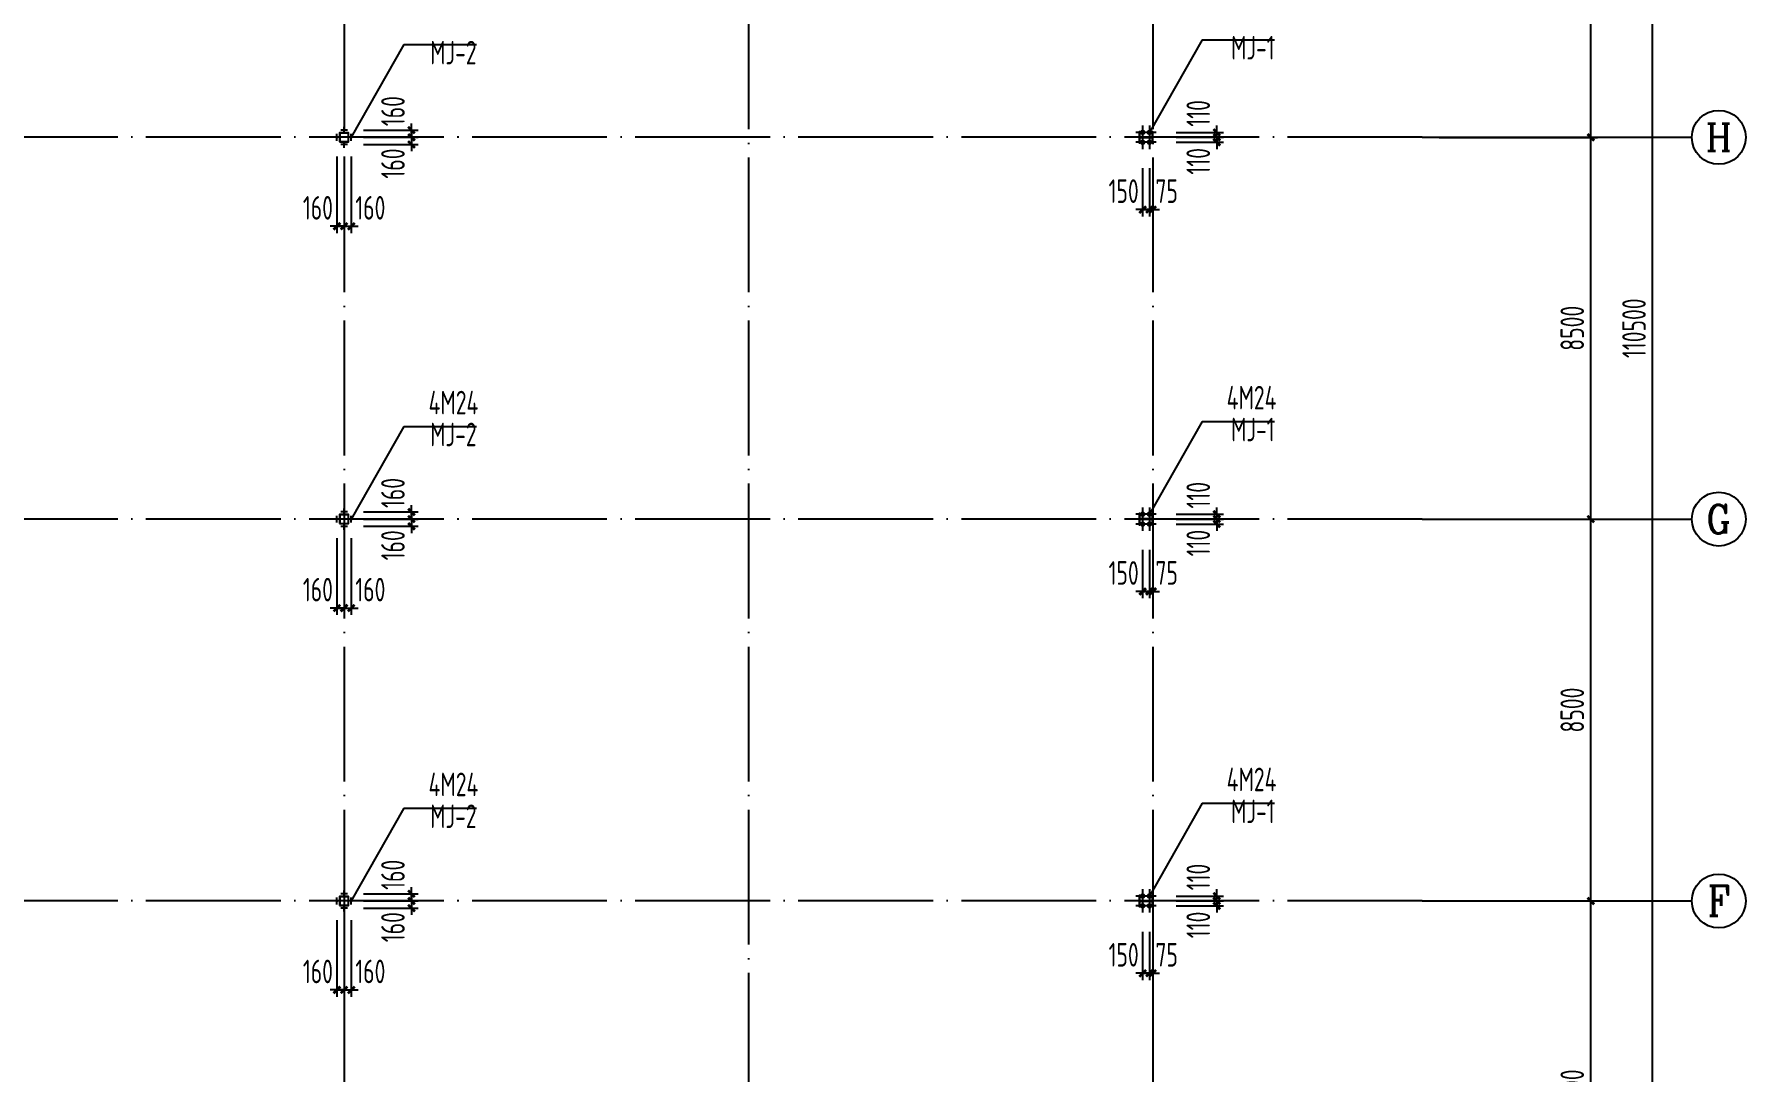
# Model space of a CAD drawing. Extents: x 753177 to 2169292, y -530934 to -273477.
# Drawn here: x 1126425 to 1164523, y -447679 to -424581 of the extents above; entities that cross this region are included whole.
import ezdxf
from ezdxf.enums import TextEntityAlignment as Align

# ---------------------------------------------------------------- set-up
doc = ezdxf.new("R2010")
doc.units = 0
doc.header["$LTSCALE"] = 1500
doc.header["$MEASUREMENT"] = 0
doc.linetypes.add('DASHED', pattern=[0.75, 0.5, -0.25])
doc.linetypes.add('DOTE', pattern=[2.42, 2, -0.2, 0.02, -0.2])
doc.layers.get('Defpoints').update_dxf_attribs({"color": 252})
for name, color, linetype in [('AXIS', 3, 'Continuous'), ('AXIS_TEXT', 7, 'Continuous'), ('BOLT', 252, 'Continuous'), ('Boltx', 252, 'DASHED'), ('DIM', 3, 'Continuous'), ('M_Prof', 2, 'Continuous'), ('TEXT', 7, 'Continuous')]:
    doc.layers.add(name, color=color, linetype=linetype)
doc.styles.add('_TCH_AXIS', font='COMPLEX', dxfattribs={"bigfont": 'GBCBIG'})
doc.styles.add('COMPLEX', font='COMPLEX')
doc.styles.add('TSSD_Dimension', font='Tssdeng.shx', dxfattribs={"width": 0.7, "bigfont": 'hztxt.shx'})
doc.styles.add('TSSD_Label', font='Tssdeng.shx', dxfattribs={"width": 0.7, "bigfont": 'hztxt.shx'})
doc.dimstyles.new('TSSD_150_150', dxfattribs={"dimtxt": 525, "dimasz": 150, "dimexe": 150, "dimexo": 375, "dimgap": 150, "dimtad": 1, "dimdec": 0, "dimzin": 0, "dimdsep": 46, "dimtxsty": 'TSSD_Dimension', "dimblk": 'ARCHTICK', "dimblk1": 'ARCHTICK', "dimblk2": 'ARCHTICK', "dimcen": 0, "dimdle": 150, "dimclrt": 7, "dimadec": 0, "dimazin": 0, "dimtfac": 1, "dimtdec": 0, "dimtix": 1, "dimtmove": 2, "dimatfit": 3, "dimfxl": 0, "dimtolj": 1, "dimtzin": 0, "dimarcsym": 0})

# ---------------------------------------------------------------- blocks, each defined once
blk = doc.blocks.new('_ArchTick')
at = {"color": 0, "linetype": 'ByBlock', "const_width": 0.4}
blk.add_lwpolyline([(-0.5, -0.5), (0.5, 0.5)], dxfattribs=at)
blk = doc.blocks.new('*D39')
at = {"layer": 'AXIS', "color": 0, "lineweight": -2, "transparency": 16777216}
for p, q in [((639125, 92220), (639125, 101020)), ((635750, 100870), (639275, 100870)), ((635750, 92370), (639275, 92370))]:
    blk.add_line(p, q, dxfattribs=at)
at = {"layer": 'Defpoints', "color": 0, "transparency": 16777216}
for p in [(635375, 100870), (639125, 100870), (635375, 92370)]:
    blk.add_point(p, dxfattribs=at)
at = {"layer": 'AXIS', "color": 0, "lineweight": -2, "transparency": 16777216, "xscale": 150, "yscale": 150, "zscale": 150}
for p, rotation in [((639125, 100870), 90), ((639125, 92370), 270)]:
    blk.add_blockref('_ArchTick', p, dxfattribs=dict(at, rotation=rotation))
at = {"layer": 'AXIS', "color": 7, "transparency": 16777216, "insert": (638713, 96620), "char_height": 525, "attachment_point": 5, "rotation": 90, "style": 'TSSD_Dimension'}
blk.add_mtext('\\A1;8500', dxfattribs=at)
blk = doc.blocks.new('*D40')
at = {"layer": 'AXIS', "color": 0, "lineweight": -2, "transparency": 16777216}
for p, q in [((635750, 109370), (639275, 109370)), ((639125, 100720), (639125, 109520)), ((635750, 100870), (639275, 100870))]:
    blk.add_line(p, q, dxfattribs=at)
at = {"layer": 'Defpoints', "color": 0, "transparency": 16777216}
for p in [(635375, 109370), (639125, 109370), (635375, 100870)]:
    blk.add_point(p, dxfattribs=at)
at = {"layer": 'AXIS', "color": 0, "lineweight": -2, "transparency": 16777216, "xscale": 150, "yscale": 150, "zscale": 150}
for p, rotation in [((639125, 109370), 90), ((639125, 100870), 270)]:
    blk.add_blockref('_ArchTick', p, dxfattribs=dict(at, rotation=rotation))
at = {"layer": 'AXIS', "color": 7, "transparency": 16777216, "insert": (638713, 105120), "char_height": 525, "attachment_point": 5, "rotation": 90, "style": 'TSSD_Dimension'}
blk.add_mtext('\\A1;8500', dxfattribs=at)
blk = doc.blocks.new('*D41')
at = {"layer": 'AXIS', "color": 0, "lineweight": -2, "transparency": 16777216}
for p, q in [((635750, 117870), (639275, 117870)), ((639125, 109220), (639125, 118020)), ((635750, 109370), (639275, 109370))]:
    blk.add_line(p, q, dxfattribs=at)
at = {"layer": 'Defpoints', "color": 0, "transparency": 16777216}
for p in [(635375, 117870), (639125, 117870), (635375, 109370)]:
    blk.add_point(p, dxfattribs=at)
at = {"layer": 'AXIS', "color": 0, "lineweight": -2, "transparency": 16777216, "xscale": 150, "yscale": 150, "zscale": 150}
for p, rotation in [((639125, 117870), 90), ((639125, 109370), 270)]:
    blk.add_blockref('_ArchTick', p, dxfattribs=dict(at, rotation=rotation))
at = {"layer": 'AXIS', "color": 7, "transparency": 16777216, "insert": (638713, 113620), "char_height": 525, "attachment_point": 5, "rotation": 90, "style": 'TSSD_Dimension'}
blk.add_mtext('\\A1;8500', dxfattribs=at)
blk = doc.blocks.new('*D42')
at = {"layer": 'AXIS', "color": 0, "lineweight": -2, "transparency": 16777216}
for p, q in [((639125, 117720), (639125, 126520)), ((635750, 126370), (639275, 126370)), ((635750, 117870), (639275, 117870))]:
    blk.add_line(p, q, dxfattribs=at)
at = {"layer": 'Defpoints', "color": 0, "transparency": 16777216}
for p in [(635375, 126370), (639125, 126370), (635375, 117870)]:
    blk.add_point(p, dxfattribs=at)
at = {"layer": 'AXIS', "color": 0, "lineweight": -2, "transparency": 16777216, "xscale": 150, "yscale": 150, "zscale": 150}
for p, rotation in [((639125, 126370), 90), ((639125, 117870), 270)]:
    blk.add_blockref('_ArchTick', p, dxfattribs=dict(at, rotation=rotation))
at = {"layer": 'AXIS', "color": 7, "transparency": 16777216, "insert": (638713, 122120), "char_height": 525, "attachment_point": 5, "rotation": 90, "style": 'TSSD_Dimension'}
blk.add_mtext('\\A1;8500', dxfattribs=at)
blk = doc.blocks.new('_AXISO')
blk.add_circle((0, 0), 0.5)
at = {"layer": 'AXIS_TEXT', "style": 'COMPLEX', "width": 1.041667}
blk.add_attdef('A', text='', height=0.56, dxfattribs=at).set_placement((-0.25, -0.28), (0.25, -0.28), align=Align.FIT)
blk = doc.blocks.new('*D68')
at = {"layer": 'Defpoints', "color": 0, "transparency": 16777216}
for p in [(634228, 168870), (640501, 168870), (634228, 58370)]:
    blk.add_point(p, dxfattribs=at)
at = {"layer": 'DIM', "color": 0, "lineweight": -2, "transparency": 16777216}
for p, q in [((634603, 168870), (640651, 168870)), ((640501, 58220), (640501, 169020)), ((634603, 58370), (640651, 58370))]:
    blk.add_line(p, q, dxfattribs=at)
at = {"layer": 'DIM', "color": 0, "lineweight": -2, "transparency": 16777216, "xscale": 150, "yscale": 150, "zscale": 150}
for p, rotation in [((640501, 168870), 90), ((640501, 58370), 270)]:
    blk.add_blockref('_ArchTick', p, dxfattribs=dict(at, rotation=rotation))
at = {"layer": 'DIM', "color": 7, "transparency": 16777216, "insert": (640088, 113620), "char_height": 525, "attachment_point": 5, "rotation": 90, "style": 'TSSD_Dimension'}
blk.add_mtext('\\A1;110500', dxfattribs=at)
blk = doc.blocks.new('A$C01EB0BB3')
at = {"layer": 'M_Prof'}
for points in [[(17900, 59400), (18100, 59400), (18100, 59600), (17900, 59600)], [(17906, 59406), (18094, 59406), (18094, 59594), (17906, 59594)], [(36000, 59375), (36000, 59625), (35988, 59625), (35988, 59504), (35712, 59504), (35712, 59625), (35700, 59625), (35700, 59375), (35712, 59375), (35712, 59496), (35988, 59496), (35988, 59375)], [(17900, 50900), (18100, 50900), (18100, 51100), (17900, 51100)], [(17906, 50906), (18094, 50906), (18094, 51094), (17906, 51094)], [(36000, 50875), (36000, 51125), (35988, 51125), (35988, 51004), (35712, 51004), (35712, 51125), (35700, 51125), (35700, 50875), (35712, 50875), (35712, 50996), (35988, 50996), (35988, 50875)], [(17900, 42400), (18100, 42400), (18100, 42600), (17900, 42600)], [(17906, 42406), (18094, 42406), (18094, 42594), (17906, 42594)], [(36000, 42375), (36000, 42625), (35988, 42625), (35988, 42504), (35712, 42504), (35712, 42625), (35700, 42625), (35700, 42375), (35712, 42375), (35712, 42496), (35988, 42496), (35988, 42375)]]:
    blk.add_lwpolyline(points, close=True, dxfattribs=at)
blk = doc.blocks.new('*D475')
at = {"layer": 'Defpoints', "color": 0, "transparency": 16777216}
for p in [(1151098, -427185), (1151248, -427185), (1151248, -428486)]:
    blk.add_point(p, dxfattribs=at)
at = {"layer": 'DIM', "color": 0, "lineweight": -2, "transparency": 16777216}
for p, q in [((1151098, -427560), (1151098, -428636)), ((1151248, -427560), (1151248, -428636)), ((1151098, -428486), (1150948, -428486)), ((1151098, -428486), (1151248, -428486)), ((1151248, -428486), (1151398, -428486))]:
    blk.add_line(p, q, dxfattribs=at)
at = {"layer": 'DIM', "color": 0, "lineweight": -2, "transparency": 16777216, "xscale": 150, "yscale": 150, "zscale": 150}
blk.add_blockref('_ArchTick', (1151098, -428486), dxfattribs=at)
at = {"layer": 'DIM', "color": 0, "lineweight": -2, "transparency": 16777216, "xscale": 150, "yscale": 150, "zscale": 150, "rotation": 180}
blk.add_blockref('_ArchTick', (1151248, -428486), dxfattribs=at)
at = {"layer": 'DIM', "color": 7, "transparency": 16777216, "insert": (1150675, -428074), "char_height": 525, "attachment_point": 5, "style": 'TSSD_Dimension'}
blk.add_mtext('\\A1;150', dxfattribs=at)
blk = doc.blocks.new('*D476')
at = {"layer": 'Defpoints', "color": 0, "transparency": 16777216}
for p in [(1151472, -426876), (1151472, -426986), (1152748, -426876)]:
    blk.add_point(p, dxfattribs=at)
at = {"layer": 'DIM', "color": 0, "lineweight": -2, "transparency": 16777216}
for p, q in [((1151847, -426876), (1152898, -426876)), ((1151847, -426986), (1152898, -426986)), ((1152748, -426876), (1152748, -426726)), ((1152748, -426986), (1152748, -426876)), ((1152748, -426986), (1152748, -427136))]:
    blk.add_line(p, q, dxfattribs=at)
at = {"layer": 'DIM', "color": 0, "lineweight": -2, "transparency": 16777216, "xscale": 150, "yscale": 150, "zscale": 150}
for p, rotation in [((1152748, -426876), 270), ((1152748, -426986), 90)]:
    blk.add_blockref('_ArchTick', p, dxfattribs=dict(at, rotation=rotation))
at = {"layer": 'DIM', "color": 7, "transparency": 16777216, "insert": (1152336, -427409), "char_height": 525, "attachment_point": 5, "rotation": 90, "style": 'TSSD_Dimension'}
blk.add_mtext('\\A1;110', dxfattribs=at)
blk = doc.blocks.new('*D477')
at = {"layer": 'Defpoints', "color": 0, "transparency": 16777216}
for p in [(1151248, -427185), (1151323, -427185), (1151323, -428486)]:
    blk.add_point(p, dxfattribs=at)
at = {"layer": 'DIM', "color": 0, "lineweight": -2, "transparency": 16777216}
for p, q in [((1151248, -427560), (1151248, -428636)), ((1151323, -427560), (1151323, -428636)), ((1151248, -428486), (1151098, -428486)), ((1151248, -428486), (1151323, -428486)), ((1151323, -428486), (1151473, -428486))]:
    blk.add_line(p, q, dxfattribs=at)
at = {"layer": 'DIM', "color": 0, "lineweight": -2, "transparency": 16777216, "xscale": 150, "yscale": 150, "zscale": 150}
blk.add_blockref('_ArchTick', (1151248, -428486), dxfattribs=at)
at = {"layer": 'DIM', "color": 0, "lineweight": -2, "transparency": 16777216, "xscale": 150, "yscale": 150, "zscale": 150, "rotation": 180}
blk.add_blockref('_ArchTick', (1151323, -428486), dxfattribs=at)
at = {"layer": 'DIM', "color": 7, "transparency": 16777216, "insert": (1151633, -428074), "char_height": 525, "attachment_point": 5, "style": 'TSSD_Dimension'}
blk.add_mtext('\\A1;75', dxfattribs=at)
blk = doc.blocks.new('*D478')
at = {"layer": 'Defpoints', "color": 0, "transparency": 16777216}
for p in [(1151472, -426766), (1151472, -426876), (1152748, -426766)]:
    blk.add_point(p, dxfattribs=at)
at = {"layer": 'DIM', "color": 0, "lineweight": -2, "transparency": 16777216}
for p, q in [((1152748, -426766), (1152748, -426616)), ((1151847, -426766), (1152898, -426766)), ((1151847, -426876), (1152898, -426876)), ((1152748, -426876), (1152748, -426766)), ((1152748, -426876), (1152748, -427026))]:
    blk.add_line(p, q, dxfattribs=at)
at = {"layer": 'DIM', "color": 0, "lineweight": -2, "transparency": 16777216, "xscale": 150, "yscale": 150, "zscale": 150}
for p, rotation in [((1152748, -426766), 270), ((1152748, -426876), 90)]:
    blk.add_blockref('_ArchTick', p, dxfattribs=dict(at, rotation=rotation))
at = {"layer": 'DIM', "color": 7, "transparency": 16777216, "insert": (1152336, -426343), "char_height": 525, "attachment_point": 5, "rotation": 90, "style": 'TSSD_Dimension'}
blk.add_mtext('\\A1;110', dxfattribs=at)
blk = doc.blocks.new('*D479')
at = {"layer": 'Defpoints', "color": 0, "transparency": 16777216}
for p in [(1133163, -426927), (1133323, -426927), (1133323, -428857)]:
    blk.add_point(p, dxfattribs=at)
at = {"layer": 'DIM', "color": 0, "lineweight": -2, "transparency": 16777216}
for p, q in [((1133163, -427302), (1133163, -429007)), ((1133323, -427302), (1133323, -429007)), ((1133163, -428857), (1133013, -428857)), ((1133163, -428857), (1133323, -428857)), ((1133323, -428857), (1133473, -428857))]:
    blk.add_line(p, q, dxfattribs=at)
at = {"layer": 'DIM', "color": 0, "lineweight": -2, "transparency": 16777216, "xscale": 150, "yscale": 150, "zscale": 150}
blk.add_blockref('_ArchTick', (1133163, -428857), dxfattribs=at)
at = {"layer": 'DIM', "color": 0, "lineweight": -2, "transparency": 16777216, "xscale": 150, "yscale": 150, "zscale": 150, "rotation": 180}
blk.add_blockref('_ArchTick', (1133323, -428857), dxfattribs=at)
at = {"layer": 'DIM', "color": 7, "transparency": 16777216, "insert": (1132740, -428445), "char_height": 525, "attachment_point": 5, "style": 'TSSD_Dimension'}
blk.add_mtext('\\A1;160', dxfattribs=at)
blk = doc.blocks.new('*D480')
at = {"layer": 'Defpoints', "color": 0, "transparency": 16777216}
for p in [(1133323, -426927), (1133483, -426927), (1133483, -428857)]:
    blk.add_point(p, dxfattribs=at)
at = {"layer": 'DIM', "color": 0, "lineweight": -2, "transparency": 16777216}
for p, q in [((1133323, -427302), (1133323, -429007)), ((1133483, -427302), (1133483, -429007)), ((1133323, -428857), (1133173, -428857)), ((1133323, -428857), (1133483, -428857)), ((1133483, -428857), (1133633, -428857))]:
    blk.add_line(p, q, dxfattribs=at)
at = {"layer": 'DIM', "color": 0, "lineweight": -2, "transparency": 16777216, "xscale": 150, "yscale": 150, "zscale": 150}
blk.add_blockref('_ArchTick', (1133323, -428857), dxfattribs=at)
at = {"layer": 'DIM', "color": 0, "lineweight": -2, "transparency": 16777216, "xscale": 150, "yscale": 150, "zscale": 150, "rotation": 180}
blk.add_blockref('_ArchTick', (1133483, -428857), dxfattribs=at)
at = {"layer": 'DIM', "color": 7, "transparency": 16777216, "insert": (1133907, -428445), "char_height": 525, "attachment_point": 5, "style": 'TSSD_Dimension'}
blk.add_mtext('\\A1;160', dxfattribs=at)
blk = doc.blocks.new('*D481')
at = {"layer": 'Defpoints', "color": 0, "transparency": 16777216}
for p in [(1133381, -426716), (1133381, -426876), (1134822, -426876)]:
    blk.add_point(p, dxfattribs=at)
at = {"layer": 'DIM', "color": 0, "lineweight": -2, "transparency": 16777216}
for p, q in [((1134822, -426716), (1134822, -426566)), ((1133756, -426716), (1134972, -426716)), ((1133756, -426876), (1134972, -426876)), ((1134822, -426716), (1134822, -426876)), ((1134822, -426876), (1134822, -427026))]:
    blk.add_line(p, q, dxfattribs=at)
at = {"layer": 'DIM', "color": 0, "lineweight": -2, "transparency": 16777216, "xscale": 150, "yscale": 150, "zscale": 150}
for p, rotation in [((1134822, -426716), 270), ((1134822, -426876), 90)]:
    blk.add_blockref('_ArchTick', p, dxfattribs=dict(at, rotation=rotation))
at = {"layer": 'DIM', "color": 7, "transparency": 16777216, "insert": (1134410, -426293), "char_height": 525, "attachment_point": 5, "rotation": 90, "style": 'TSSD_Dimension'}
blk.add_mtext('\\A1;160', dxfattribs=at)
blk = doc.blocks.new('*D482')
at = {"layer": 'Defpoints', "color": 0, "transparency": 16777216}
for p in [(1133381, -426876), (1133381, -427036), (1134822, -427036)]:
    blk.add_point(p, dxfattribs=at)
at = {"layer": 'DIM', "color": 0, "lineweight": -2, "transparency": 16777216}
for p, q in [((1133756, -426876), (1134972, -426876)), ((1133756, -427036), (1134972, -427036)), ((1134822, -426876), (1134822, -426726)), ((1134822, -426876), (1134822, -427036)), ((1134822, -427036), (1134822, -427186))]:
    blk.add_line(p, q, dxfattribs=at)
at = {"layer": 'DIM', "color": 0, "lineweight": -2, "transparency": 16777216, "xscale": 150, "yscale": 150, "zscale": 150}
for p, rotation in [((1134822, -426876), 270), ((1134822, -427036), 90)]:
    blk.add_blockref('_ArchTick', p, dxfattribs=dict(at, rotation=rotation))
at = {"layer": 'DIM', "color": 7, "transparency": 16777216, "insert": (1134410, -427459), "char_height": 525, "attachment_point": 5, "rotation": 90, "style": 'TSSD_Dimension'}
blk.add_mtext('\\A1;160', dxfattribs=at)
blk = doc.blocks.new('*D487')
at = {"layer": 'Defpoints', "color": 0, "transparency": 16777216}
for p in [(1151098, -435685), (1151248, -435685), (1151248, -436986)]:
    blk.add_point(p, dxfattribs=at)
at = {"layer": 'DIM', "color": 0, "lineweight": -2, "transparency": 16777216}
for p, q in [((1151098, -436060), (1151098, -437136)), ((1151248, -436060), (1151248, -437136)), ((1151098, -436986), (1150948, -436986)), ((1151098, -436986), (1151248, -436986)), ((1151248, -436986), (1151398, -436986))]:
    blk.add_line(p, q, dxfattribs=at)
at = {"layer": 'DIM', "color": 0, "lineweight": -2, "transparency": 16777216, "xscale": 150, "yscale": 150, "zscale": 150}
blk.add_blockref('_ArchTick', (1151098, -436986), dxfattribs=at)
at = {"layer": 'DIM', "color": 0, "lineweight": -2, "transparency": 16777216, "xscale": 150, "yscale": 150, "zscale": 150, "rotation": 180}
blk.add_blockref('_ArchTick', (1151248, -436986), dxfattribs=at)
at = {"layer": 'DIM', "color": 7, "transparency": 16777216, "insert": (1150675, -436574), "char_height": 525, "attachment_point": 5, "style": 'TSSD_Dimension'}
blk.add_mtext('\\A1;150', dxfattribs=at)
blk = doc.blocks.new('*D488')
at = {"layer": 'Defpoints', "color": 0, "transparency": 16777216}
for p in [(1151472, -435376), (1152748, -435376), (1151472, -435486)]:
    blk.add_point(p, dxfattribs=at)
at = {"layer": 'DIM', "color": 0, "lineweight": -2, "transparency": 16777216}
for p, q in [((1151847, -435376), (1152898, -435376)), ((1152748, -435376), (1152748, -435226)), ((1152748, -435486), (1152748, -435376)), ((1151847, -435486), (1152898, -435486)), ((1152748, -435486), (1152748, -435636))]:
    blk.add_line(p, q, dxfattribs=at)
at = {"layer": 'DIM', "color": 0, "lineweight": -2, "transparency": 16777216, "xscale": 150, "yscale": 150, "zscale": 150}
for p, rotation in [((1152748, -435376), 270), ((1152748, -435486), 90)]:
    blk.add_blockref('_ArchTick', p, dxfattribs=dict(at, rotation=rotation))
at = {"layer": 'DIM', "color": 7, "transparency": 16777216, "insert": (1152336, -435909), "char_height": 525, "attachment_point": 5, "rotation": 90, "style": 'TSSD_Dimension'}
blk.add_mtext('\\A1;110', dxfattribs=at)
blk = doc.blocks.new('*D489')
at = {"layer": 'Defpoints', "color": 0, "transparency": 16777216}
for p in [(1151248, -435685), (1151323, -435685), (1151323, -436986)]:
    blk.add_point(p, dxfattribs=at)
at = {"layer": 'DIM', "color": 0, "lineweight": -2, "transparency": 16777216}
for p, q in [((1151248, -436060), (1151248, -437136)), ((1151323, -436060), (1151323, -437136)), ((1151248, -436986), (1151098, -436986)), ((1151248, -436986), (1151323, -436986)), ((1151323, -436986), (1151473, -436986))]:
    blk.add_line(p, q, dxfattribs=at)
at = {"layer": 'DIM', "color": 0, "lineweight": -2, "transparency": 16777216, "xscale": 150, "yscale": 150, "zscale": 150}
blk.add_blockref('_ArchTick', (1151248, -436986), dxfattribs=at)
at = {"layer": 'DIM', "color": 0, "lineweight": -2, "transparency": 16777216, "xscale": 150, "yscale": 150, "zscale": 150, "rotation": 180}
blk.add_blockref('_ArchTick', (1151323, -436986), dxfattribs=at)
at = {"layer": 'DIM', "color": 7, "transparency": 16777216, "insert": (1151633, -436574), "char_height": 525, "attachment_point": 5, "style": 'TSSD_Dimension'}
blk.add_mtext('\\A1;75', dxfattribs=at)
blk = doc.blocks.new('*D490')
at = {"layer": 'Defpoints', "color": 0, "transparency": 16777216}
for p in [(1151472, -435266), (1151472, -435376), (1152748, -435266)]:
    blk.add_point(p, dxfattribs=at)
at = {"layer": 'DIM', "color": 0, "lineweight": -2, "transparency": 16777216}
for p, q in [((1151847, -435266), (1152898, -435266)), ((1151847, -435376), (1152898, -435376)), ((1152748, -435266), (1152748, -435116)), ((1152748, -435376), (1152748, -435266)), ((1152748, -435376), (1152748, -435526))]:
    blk.add_line(p, q, dxfattribs=at)
at = {"layer": 'DIM', "color": 0, "lineweight": -2, "transparency": 16777216, "xscale": 150, "yscale": 150, "zscale": 150}
for p, rotation in [((1152748, -435266), 270), ((1152748, -435376), 90)]:
    blk.add_blockref('_ArchTick', p, dxfattribs=dict(at, rotation=rotation))
at = {"layer": 'DIM', "color": 7, "transparency": 16777216, "insert": (1152336, -434843), "char_height": 525, "attachment_point": 5, "rotation": 90, "style": 'TSSD_Dimension'}
blk.add_mtext('\\A1;110', dxfattribs=at)
blk = doc.blocks.new('*D491')
at = {"layer": 'Defpoints', "color": 0, "transparency": 16777216}
for p in [(1133163, -435427), (1133323, -435427), (1133323, -437357)]:
    blk.add_point(p, dxfattribs=at)
at = {"layer": 'DIM', "color": 0, "lineweight": -2, "transparency": 16777216}
for p, q in [((1133163, -435802), (1133163, -437507)), ((1133323, -435802), (1133323, -437507)), ((1133163, -437357), (1133013, -437357)), ((1133163, -437357), (1133323, -437357)), ((1133323, -437357), (1133473, -437357))]:
    blk.add_line(p, q, dxfattribs=at)
at = {"layer": 'DIM', "color": 0, "lineweight": -2, "transparency": 16777216, "xscale": 150, "yscale": 150, "zscale": 150}
blk.add_blockref('_ArchTick', (1133163, -437357), dxfattribs=at)
at = {"layer": 'DIM', "color": 0, "lineweight": -2, "transparency": 16777216, "xscale": 150, "yscale": 150, "zscale": 150, "rotation": 180}
blk.add_blockref('_ArchTick', (1133323, -437357), dxfattribs=at)
at = {"layer": 'DIM', "color": 7, "transparency": 16777216, "insert": (1132740, -436945), "char_height": 525, "attachment_point": 5, "style": 'TSSD_Dimension'}
blk.add_mtext('\\A1;160', dxfattribs=at)
blk = doc.blocks.new('*D492')
at = {"layer": 'Defpoints', "color": 0, "transparency": 16777216}
for p in [(1133323, -435427), (1133483, -435427), (1133483, -437357)]:
    blk.add_point(p, dxfattribs=at)
at = {"layer": 'DIM', "color": 0, "lineweight": -2, "transparency": 16777216}
for p, q in [((1133323, -435802), (1133323, -437507)), ((1133483, -435802), (1133483, -437507)), ((1133323, -437357), (1133173, -437357)), ((1133323, -437357), (1133483, -437357)), ((1133483, -437357), (1133633, -437357))]:
    blk.add_line(p, q, dxfattribs=at)
at = {"layer": 'DIM', "color": 0, "lineweight": -2, "transparency": 16777216, "xscale": 150, "yscale": 150, "zscale": 150}
blk.add_blockref('_ArchTick', (1133323, -437357), dxfattribs=at)
at = {"layer": 'DIM', "color": 0, "lineweight": -2, "transparency": 16777216, "xscale": 150, "yscale": 150, "zscale": 150, "rotation": 180}
blk.add_blockref('_ArchTick', (1133483, -437357), dxfattribs=at)
at = {"layer": 'DIM', "color": 7, "transparency": 16777216, "insert": (1133907, -436945), "char_height": 525, "attachment_point": 5, "style": 'TSSD_Dimension'}
blk.add_mtext('\\A1;160', dxfattribs=at)
blk = doc.blocks.new('*D493')
at = {"layer": 'Defpoints', "color": 0, "transparency": 16777216}
for p in [(1133381, -435216), (1133381, -435376), (1134822, -435376)]:
    blk.add_point(p, dxfattribs=at)
at = {"layer": 'DIM', "color": 0, "lineweight": -2, "transparency": 16777216}
for p, q in [((1134822, -435216), (1134822, -435066)), ((1133756, -435216), (1134972, -435216)), ((1133756, -435376), (1134972, -435376)), ((1134822, -435216), (1134822, -435376)), ((1134822, -435376), (1134822, -435526))]:
    blk.add_line(p, q, dxfattribs=at)
at = {"layer": 'DIM', "color": 0, "lineweight": -2, "transparency": 16777216, "xscale": 150, "yscale": 150, "zscale": 150}
for p, rotation in [((1134822, -435216), 270), ((1134822, -435376), 90)]:
    blk.add_blockref('_ArchTick', p, dxfattribs=dict(at, rotation=rotation))
at = {"layer": 'DIM', "color": 7, "transparency": 16777216, "insert": (1134410, -434793), "char_height": 525, "attachment_point": 5, "rotation": 90, "style": 'TSSD_Dimension'}
blk.add_mtext('\\A1;160', dxfattribs=at)
blk = doc.blocks.new('*D494')
at = {"layer": 'Defpoints', "color": 0, "transparency": 16777216}
for p in [(1133381, -435376), (1133381, -435536), (1134822, -435536)]:
    blk.add_point(p, dxfattribs=at)
at = {"layer": 'DIM', "color": 0, "lineweight": -2, "transparency": 16777216}
for p, q in [((1133756, -435376), (1134972, -435376)), ((1134822, -435376), (1134822, -435226)), ((1134822, -435376), (1134822, -435536)), ((1133756, -435536), (1134972, -435536)), ((1134822, -435536), (1134822, -435686))]:
    blk.add_line(p, q, dxfattribs=at)
at = {"layer": 'DIM', "color": 0, "lineweight": -2, "transparency": 16777216, "xscale": 150, "yscale": 150, "zscale": 150}
for p, rotation in [((1134822, -435376), 270), ((1134822, -435536), 90)]:
    blk.add_blockref('_ArchTick', p, dxfattribs=dict(at, rotation=rotation))
at = {"layer": 'DIM', "color": 7, "transparency": 16777216, "insert": (1134410, -435959), "char_height": 525, "attachment_point": 5, "rotation": 90, "style": 'TSSD_Dimension'}
blk.add_mtext('\\A1;160', dxfattribs=at)
blk = doc.blocks.new('*D463')
at = {"layer": 'Defpoints', "color": 0, "transparency": 16777216}
for p in [(1151098, -444185), (1151248, -444185), (1151248, -445486)]:
    blk.add_point(p, dxfattribs=at)
at = {"layer": 'DIM', "color": 0, "lineweight": -2, "transparency": 16777216}
for p, q in [((1151098, -444560), (1151098, -445636)), ((1151248, -444560), (1151248, -445636)), ((1151098, -445486), (1150948, -445486)), ((1151098, -445486), (1151248, -445486)), ((1151248, -445486), (1151398, -445486))]:
    blk.add_line(p, q, dxfattribs=at)
at = {"layer": 'DIM', "color": 0, "lineweight": -2, "transparency": 16777216, "xscale": 150, "yscale": 150, "zscale": 150}
blk.add_blockref('_ArchTick', (1151098, -445486), dxfattribs=at)
at = {"layer": 'DIM', "color": 0, "lineweight": -2, "transparency": 16777216, "xscale": 150, "yscale": 150, "zscale": 150, "rotation": 180}
blk.add_blockref('_ArchTick', (1151248, -445486), dxfattribs=at)
at = {"layer": 'DIM', "color": 7, "transparency": 16777216, "insert": (1150675, -445074), "char_height": 525, "attachment_point": 5, "style": 'TSSD_Dimension'}
blk.add_mtext('\\A1;150', dxfattribs=at)
blk = doc.blocks.new('*D464')
at = {"layer": 'Defpoints', "color": 0, "transparency": 16777216}
for p in [(1151472, -443876), (1151472, -443986), (1152748, -443876)]:
    blk.add_point(p, dxfattribs=at)
at = {"layer": 'DIM', "color": 0, "lineweight": -2, "transparency": 16777216}
for p, q in [((1152748, -443876), (1152748, -443726)), ((1151847, -443876), (1152898, -443876)), ((1151847, -443986), (1152898, -443986)), ((1152748, -443986), (1152748, -443876)), ((1152748, -443986), (1152748, -444136))]:
    blk.add_line(p, q, dxfattribs=at)
at = {"layer": 'DIM', "color": 0, "lineweight": -2, "transparency": 16777216, "xscale": 150, "yscale": 150, "zscale": 150}
for p, rotation in [((1152748, -443876), 270), ((1152748, -443986), 90)]:
    blk.add_blockref('_ArchTick', p, dxfattribs=dict(at, rotation=rotation))
at = {"layer": 'DIM', "color": 7, "transparency": 16777216, "insert": (1152336, -444409), "char_height": 525, "attachment_point": 5, "rotation": 90, "style": 'TSSD_Dimension'}
blk.add_mtext('\\A1;110', dxfattribs=at)
blk = doc.blocks.new('*D465')
at = {"layer": 'Defpoints', "color": 0, "transparency": 16777216}
for p in [(1151248, -444185), (1151323, -444185), (1151323, -445486)]:
    blk.add_point(p, dxfattribs=at)
at = {"layer": 'DIM', "color": 0, "lineweight": -2, "transparency": 16777216}
for p, q in [((1151248, -444560), (1151248, -445636)), ((1151323, -444560), (1151323, -445636)), ((1151248, -445486), (1151098, -445486)), ((1151248, -445486), (1151323, -445486)), ((1151323, -445486), (1151473, -445486))]:
    blk.add_line(p, q, dxfattribs=at)
at = {"layer": 'DIM', "color": 0, "lineweight": -2, "transparency": 16777216, "xscale": 150, "yscale": 150, "zscale": 150}
blk.add_blockref('_ArchTick', (1151248, -445486), dxfattribs=at)
at = {"layer": 'DIM', "color": 0, "lineweight": -2, "transparency": 16777216, "xscale": 150, "yscale": 150, "zscale": 150, "rotation": 180}
blk.add_blockref('_ArchTick', (1151323, -445486), dxfattribs=at)
at = {"layer": 'DIM', "color": 7, "transparency": 16777216, "insert": (1151633, -445074), "char_height": 525, "attachment_point": 5, "style": 'TSSD_Dimension'}
blk.add_mtext('\\A1;75', dxfattribs=at)
blk = doc.blocks.new('*D466')
at = {"layer": 'Defpoints', "color": 0, "transparency": 16777216}
for p in [(1151472, -443766), (1152748, -443766), (1151472, -443876)]:
    blk.add_point(p, dxfattribs=at)
at = {"layer": 'DIM', "color": 0, "lineweight": -2, "transparency": 16777216}
for p, q in [((1151847, -443766), (1152898, -443766)), ((1152748, -443766), (1152748, -443616)), ((1152748, -443876), (1152748, -443766)), ((1151847, -443876), (1152898, -443876)), ((1152748, -443876), (1152748, -444026))]:
    blk.add_line(p, q, dxfattribs=at)
at = {"layer": 'DIM', "color": 0, "lineweight": -2, "transparency": 16777216, "xscale": 150, "yscale": 150, "zscale": 150}
for p, rotation in [((1152748, -443766), 270), ((1152748, -443876), 90)]:
    blk.add_blockref('_ArchTick', p, dxfattribs=dict(at, rotation=rotation))
at = {"layer": 'DIM', "color": 7, "transparency": 16777216, "insert": (1152336, -443343), "char_height": 525, "attachment_point": 5, "rotation": 90, "style": 'TSSD_Dimension'}
blk.add_mtext('\\A1;110', dxfattribs=at)
blk = doc.blocks.new('*D467')
at = {"layer": 'Defpoints', "color": 0, "transparency": 16777216}
for p in [(1133163, -443927), (1133323, -443927), (1133323, -445857)]:
    blk.add_point(p, dxfattribs=at)
at = {"layer": 'DIM', "color": 0, "lineweight": -2, "transparency": 16777216}
for p, q in [((1133163, -444302), (1133163, -446007)), ((1133323, -444302), (1133323, -446007)), ((1133163, -445857), (1133013, -445857)), ((1133163, -445857), (1133323, -445857)), ((1133323, -445857), (1133473, -445857))]:
    blk.add_line(p, q, dxfattribs=at)
at = {"layer": 'DIM', "color": 0, "lineweight": -2, "transparency": 16777216, "xscale": 150, "yscale": 150, "zscale": 150}
blk.add_blockref('_ArchTick', (1133163, -445857), dxfattribs=at)
at = {"layer": 'DIM', "color": 0, "lineweight": -2, "transparency": 16777216, "xscale": 150, "yscale": 150, "zscale": 150, "rotation": 180}
blk.add_blockref('_ArchTick', (1133323, -445857), dxfattribs=at)
at = {"layer": 'DIM', "color": 7, "transparency": 16777216, "insert": (1132740, -445445), "char_height": 525, "attachment_point": 5, "style": 'TSSD_Dimension'}
blk.add_mtext('\\A1;160', dxfattribs=at)
blk = doc.blocks.new('*D468')
at = {"layer": 'Defpoints', "color": 0, "transparency": 16777216}
for p in [(1133323, -443927), (1133483, -443927), (1133483, -445857)]:
    blk.add_point(p, dxfattribs=at)
at = {"layer": 'DIM', "color": 0, "lineweight": -2, "transparency": 16777216}
for p, q in [((1133323, -444302), (1133323, -446007)), ((1133483, -444302), (1133483, -446007)), ((1133323, -445857), (1133173, -445857)), ((1133323, -445857), (1133483, -445857)), ((1133483, -445857), (1133633, -445857))]:
    blk.add_line(p, q, dxfattribs=at)
at = {"layer": 'DIM', "color": 0, "lineweight": -2, "transparency": 16777216, "xscale": 150, "yscale": 150, "zscale": 150}
blk.add_blockref('_ArchTick', (1133323, -445857), dxfattribs=at)
at = {"layer": 'DIM', "color": 0, "lineweight": -2, "transparency": 16777216, "xscale": 150, "yscale": 150, "zscale": 150, "rotation": 180}
blk.add_blockref('_ArchTick', (1133483, -445857), dxfattribs=at)
at = {"layer": 'DIM', "color": 7, "transparency": 16777216, "insert": (1133907, -445445), "char_height": 525, "attachment_point": 5, "style": 'TSSD_Dimension'}
blk.add_mtext('\\A1;160', dxfattribs=at)
blk = doc.blocks.new('*D469')
at = {"layer": 'Defpoints', "color": 0, "transparency": 16777216}
for p in [(1133381, -443716), (1133381, -443876), (1134822, -443876)]:
    blk.add_point(p, dxfattribs=at)
at = {"layer": 'DIM', "color": 0, "lineweight": -2, "transparency": 16777216}
for p, q in [((1133756, -443716), (1134972, -443716)), ((1134822, -443716), (1134822, -443566)), ((1134822, -443716), (1134822, -443876)), ((1133756, -443876), (1134972, -443876)), ((1134822, -443876), (1134822, -444026))]:
    blk.add_line(p, q, dxfattribs=at)
at = {"layer": 'DIM', "color": 0, "lineweight": -2, "transparency": 16777216, "xscale": 150, "yscale": 150, "zscale": 150}
for p, rotation in [((1134822, -443716), 270), ((1134822, -443876), 90)]:
    blk.add_blockref('_ArchTick', p, dxfattribs=dict(at, rotation=rotation))
at = {"layer": 'DIM', "color": 7, "transparency": 16777216, "insert": (1134410, -443293), "char_height": 525, "attachment_point": 5, "rotation": 90, "style": 'TSSD_Dimension'}
blk.add_mtext('\\A1;160', dxfattribs=at)
blk = doc.blocks.new('*D470')
at = {"layer": 'Defpoints', "color": 0, "transparency": 16777216}
for p in [(1133381, -443876), (1133381, -444036), (1134822, -444036)]:
    blk.add_point(p, dxfattribs=at)
at = {"layer": 'DIM', "color": 0, "lineweight": -2, "transparency": 16777216}
for p, q in [((1134822, -443876), (1134822, -443726)), ((1133756, -443876), (1134972, -443876)), ((1133756, -444036), (1134972, -444036)), ((1134822, -443876), (1134822, -444036)), ((1134822, -444036), (1134822, -444186))]:
    blk.add_line(p, q, dxfattribs=at)
at = {"layer": 'DIM', "color": 0, "lineweight": -2, "transparency": 16777216, "xscale": 150, "yscale": 150, "zscale": 150}
for p, rotation in [((1134822, -443876), 270), ((1134822, -444036), 90)]:
    blk.add_blockref('_ArchTick', p, dxfattribs=dict(at, rotation=rotation))
at = {"layer": 'DIM', "color": 7, "transparency": 16777216, "insert": (1134410, -444459), "char_height": 525, "attachment_point": 5, "rotation": 90, "style": 'TSSD_Dimension'}
blk.add_mtext('\\A1;160', dxfattribs=at)
blk = doc.blocks.new('A$C72AE6952')
at = {"layer": 'AXIS', "color": 252, "linetype": 'DOTE'}
for p, q in [((18000, 113500), (18000, -3000)), ((27000, 113500), (27000, -3000)), ((36000, 113500), (36000, -3000)), ((42000, 59500), (-6000, 59500)), ((42000, 51000), (-6000, 51000)), ((42000, 42500), (-6000, 42500))]:
    blk.add_line(p, q, dxfattribs=at)
at = {"layer": 'AXIS'}
for p, q in [((42000, 59500), (48000, 59500)), ((42000, 51000), (48000, 51000)), ((42000, 42500), (48000, 42500))]:
    blk.add_line(p, q, dxfattribs=at)
ref = blk.add_blockref('_AXISO', (48600, 59500), dxfattribs=dict(at, xscale=1200, yscale=1200, zscale=1200))
ref.add_attrib('A', 'H', dxfattribs={"layer": 'AXIS_TEXT', "height": 608.3, "style": '_TCH_AXIS'}).set_placement((48310.3, 59195.9), (48889.7, 59195.9), align=Align.FIT)
ref = blk.add_blockref('_AXISO', (48600, 51000), dxfattribs=dict(at, xscale=1200, yscale=1200, zscale=1200))
ref.add_attrib('A', 'G', dxfattribs={"layer": 'AXIS_TEXT', "height": 637.8, "style": '_TCH_AXIS'}).set_placement((48326.7, 50681.1), (48873.3, 50681.1), align=Align.FIT)
ref = blk.add_blockref('_AXISO', (48600, 42500), dxfattribs=dict(at, xscale=1200, yscale=1200, zscale=1200))
ref.add_attrib('A', 'F', dxfattribs={"layer": 'AXIS_TEXT', "height": 668.2, "style": '_TCH_AXIS'}).set_placement((48345.5, 42165.9), (48854.5, 42165.9), align=Align.FIT)
for p1, p2, picture, middle in [((42000, 59500), (42000, 68000), '*D42', (45337.5, 63750)), ((42000, 51000), (42000, 59500), '*D41', (45337.5, 55250)), ((42000, 42500), (42000, 51000), '*D40', (45337.5, 46750)), ((42000, 34000), (42000, 42500), '*D39', (45337.5, 38250))]:
    dim = blk.add_aligned_dim(p1=p1, p2=p2, distance=-3750, dimstyle='TSSD_150_150', dxfattribs=at)
    dim.commit()
    dim.dimension.update_dxf_attribs({"geometry": picture, "text_midpoint": middle, "insert": (-593375.3, -58370.2)})
at = {"layer": 'DIM'}
dim = blk.add_linear_dim(base=(47125.3, 110500), p1=(40852.4, 0), p2=(40852.4, 110500), angle=90, dimstyle='TSSD_150_150', dxfattribs=at)
dim.commit()
dim.dimension.update_dxf_attribs({"geometry": '*D68', "text_midpoint": (46712.8, 55250), "insert": (-593375.3, -58370.2)})

msp = doc.modelspace()

# ---------------------------------------------------------------- linework, layer by layer
at = {"layer": 'BOLT'}
for p, q in [((1133323.2, -426791.1), (1133323.2, -426641.1)), ((1133238.2, -426876.1), (1133088.2, -426876.1)), ((1133163.2, -426951.1), (1133163.2, -426801.1)), ((1133398.2, -426716.1), (1133248.2, -426716.1)), ((1133398.2, -427036.1), (1133248.2, -427036.1)), ((1133323.2, -427111.1), (1133323.2, -426961.1)), ((1133558.2, -426876.1), (1133408.2, -426876.1)), ((1133483.2, -426951.1), (1133483.2, -426801.1)), ((1133238.2, -435376.1), (1133088.2, -435376.1)), ((1133163.2, -435451.1), (1133163.2, -435301.1)), ((1133398.2, -435216.1), (1133248.2, -435216.1)), ((1133323.2, -435291.1), (1133323.2, -435141.1)), ((1133558.2, -435376.1), (1133408.2, -435376.1)), ((1133483.2, -435451.1), (1133483.2, -435301.1)), ((1133398.2, -435536.1), (1133248.2, -435536.1)), ((1133323.2, -435611.1), (1133323.2, -435461.1)), ((1133163.2, -443951.1), (1133163.2, -443801.1)), ((1133398.2, -443716.1), (1133248.2, -443716.1)), ((1133323.2, -443791.1), (1133323.2, -443641.1)), ((1133483.2, -443951.1), (1133483.2, -443801.1)), ((1133238.2, -443876.1), (1133088.2, -443876.1)), ((1133398.2, -444036.1), (1133248.2, -444036.1)), ((1133323.2, -444111.1), (1133323.2, -443961.1)), ((1133558.2, -443876.1), (1133408.2, -443876.1))]:
    msp.add_line(p, q, dxfattribs=at)
at = {"layer": 'BOLT', "const_width": 30}
for points in [[(1133323.2, -426701.1, 1), (1133323.2, -426731.1, 1)], [(1133163.2, -426861.1, 1), (1133163.2, -426891.1, 1)], [(1133323.2, -427021.1, 1), (1133323.2, -427051.1, 1)], [(1133483.2, -426861.1, 1), (1133483.2, -426891.1, 1)], [(1133163.2, -435361.1, 1), (1133163.2, -435391.1, 1)], [(1133323.2, -435201.1, 1), (1133323.2, -435231.1, 1)], [(1133483.2, -435361.1, 1), (1133483.2, -435391.1, 1)], [(1133323.2, -435521.1, 1), (1133323.2, -435551.1, 1)], [(1133323.2, -443701.1, 1), (1133323.2, -443731.1, 1)], [(1133163.2, -443861.1, 1), (1133163.2, -443891.1, 1)], [(1133323.2, -444021.1, 1), (1133323.2, -444051.1, 1)], [(1133483.2, -443861.1, 1), (1133483.2, -443891.1, 1)]]:
    msp.add_lwpolyline(points, format="xyb", close=True, dxfattribs=at)
at = {"layer": 'Boltx'}
for p, q in [((1151098.2, -426616.1), (1151098.2, -426916.1)), ((1151248.2, -426616.1), (1151248.2, -426916.1)), ((1151248.2, -426766.1), (1150948.2, -426766.1)), ((1151248.2, -426986.1), (1150948.2, -426986.1)), ((1151398.2, -426766.1), (1151098.2, -426766.1)), ((1151098.2, -426836.1), (1151098.2, -427136.1)), ((1151398.2, -426986.1), (1151098.2, -426986.1)), ((1151248.2, -426836.1), (1151248.2, -427136.1)), ((1151248.2, -435266.1), (1150948.2, -435266.1)), ((1151098.2, -435116.1), (1151098.2, -435416.1)), ((1151398.2, -435266.1), (1151098.2, -435266.1)), ((1151098.2, -435336.1), (1151098.2, -435636.1)), ((1151248.2, -435116.1), (1151248.2, -435416.1)), ((1151248.2, -435336.1), (1151248.2, -435636.1)), ((1151248.2, -435486.1), (1150948.2, -435486.1)), ((1151398.2, -435486.1), (1151098.2, -435486.1)), ((1151248.2, -443766.1), (1150948.2, -443766.1)), ((1151098.2, -443616.1), (1151098.2, -443916.1)), ((1151398.2, -443766.1), (1151098.2, -443766.1)), ((1151098.2, -443836.1), (1151098.2, -444136.1)), ((1151248.2, -443616.1), (1151248.2, -443916.1)), ((1151248.2, -443836.1), (1151248.2, -444136.1)), ((1151248.2, -443986.1), (1150948.2, -443986.1)), ((1151398.2, -443986.1), (1151098.2, -443986.1))]:
    msp.add_line(p, q, dxfattribs=at)
for points in [[(1151068.2, -426766.1, 60, 60, 1), (1151128.2, -426766.1, 60, 60, 1)], [(1151068.2, -426986.1, 60, 60, 1), (1151128.2, -426986.1, 60, 60, 1)], [(1151218.2, -426766.1, 60, 60, 1), (1151278.2, -426766.1, 60, 60, 1)], [(1151218.2, -426986.1, 60, 60, 1), (1151278.2, -426986.1, 60, 60, 1)], [(1151068.2, -435266.1, 60, 60, 1), (1151128.2, -435266.1, 60, 60, 1)], [(1151068.2, -435486.1, 60, 60, 1), (1151128.2, -435486.1, 60, 60, 1)], [(1151218.2, -435266.1, 60, 60, 1), (1151278.2, -435266.1, 60, 60, 1)], [(1151218.2, -435486.1, 60, 60, 1), (1151278.2, -435486.1, 60, 60, 1)], [(1151068.2, -443766.1, 60, 60, 1), (1151128.2, -443766.1, 60, 60, 1)], [(1151218.2, -443766.1, 60, 60, 1), (1151278.2, -443766.1, 60, 60, 1)], [(1151068.2, -443986.1, 60, 60, 1), (1151128.2, -443986.1, 60, 60, 1)], [(1151218.2, -443986.1, 60, 60, 1), (1151278.2, -443986.1, 60, 60, 1)]]:
    msp.add_lwpolyline(points, format="xyseb", close=True, dxfattribs=at)
at = {"layer": 'TEXT'}
for p, q in [((1152420.3, -424702.3), (1151248.2, -426766.1)), ((1152420.3, -424702.3), (1154035.6, -424702.3)), ((1134655.3, -424812.3), (1133483.2, -426876.1)), ((1134655.3, -424812.3), (1136270.6, -424812.3)), ((1134655.3, -433312.3), (1133483.2, -435376.1)), ((1134655.3, -433312.3), (1136270.6, -433312.3)), ((1152420.3, -433202.3), (1151248.2, -435266.1)), ((1152420.3, -433202.3), (1154035.6, -433202.3)), ((1134655.3, -441812.3), (1133483.2, -443876.1)), ((1134655.3, -441812.3), (1136270.6, -441812.3)), ((1152420.3, -441702.3), (1151248.2, -443766.1)), ((1152420.3, -441702.3), (1154035.6, -441702.3))]:
    msp.add_line(p, q, dxfattribs=at)

# ---------------------------------------------------------------- block references
for name in ['A$C72AE6952', 'A$C01EB0BB3']:
    msp.add_blockref(name, (1115323.2, -486376.1))

# ---------------------------------------------------------------- texts
at = {"layer": 'TEXT', "style": 'TSSD_Label', "width": 0.7}
for s, p in [('MJ-2', (1136270.6, -425410.9)), ('MJ-1', (1154035.6, -425300.9)), ('4M24', (1154076.5, -433090.9)), ('4M24', (1136311.5, -433200.9)), ('MJ-1', (1154035.6, -433800.9)), ('MJ-2', (1136270.6, -433910.9)), ('4M24', (1136311.5, -441700.9)), ('4M24', (1154076.5, -441590.9)), ('MJ-2', (1136270.6, -442410.9)), ('MJ-1', (1154035.6, -442300.9))]:
    msp.add_text(s, height=525, dxfattribs=at).set_placement(p, align=Align.BOTTOM_RIGHT)

# ---------------------------------------------------------------- dimensions: what is measured, and where the dimension line sits
at = {"layer": 'DIM'}
for base, p1, p2, angle, picture, middle in [((1134822.2, -426876.1), (1133380.9, -426716.1), (1133380.9, -426876.1), 270, '*D481', (1134409.7, -426292.7)), ((1152748.2, -426766.1), (1151472.2, -426876.1), (1151472.2, -426766.1), 90, '*D478', (1152335.7, -426342.7)), ((1134822.2, -427036.1), (1133380.9, -426876.1), (1133380.9, -427036.1), 270, '*D482', (1134409.7, -427459.4)), ((1152748.2, -426876.1), (1151472.2, -426986.1), (1151472.2, -426876.1), 90, '*D476', (1152335.7, -427409.4)), ((1134822.2, -435376.1), (1133380.9, -435216.1), (1133380.9, -435376.1), 270, '*D493', (1134409.7, -434792.7)), ((1152748.2, -435266.1), (1151472.2, -435376.1), (1151472.2, -435266.1), 90, '*D490', (1152335.7, -434842.7)), ((1134822.2, -435536.1), (1133380.9, -435376.1), (1133380.9, -435536.1), 270, '*D494', (1134409.7, -435959.4)), ((1152748.2, -435376.1), (1151472.2, -435486.1), (1151472.2, -435376.1), 90, '*D488', (1152335.7, -435909.4)), ((1134822.2, -443876.1), (1133380.9, -443716.1), (1133380.9, -443876.1), 270, '*D469', (1134409.7, -443292.7)), ((1152748.2, -443766.1), (1151472.2, -443876.1), (1151472.2, -443766.1), 90, '*D466', (1152335.7, -443342.7)), ((1134822.2, -444036.1), (1133380.9, -443876.1), (1133380.9, -444036.1), 270, '*D470', (1134409.7, -444459.4)), ((1152748.2, -443876.1), (1151472.2, -443986.1), (1151472.2, -443876.1), 90, '*D464', (1152335.7, -444409.4))]:
    dim = msp.add_linear_dim(base=base, p1=p1, p2=p2, angle=angle, dimstyle='TSSD_150_150', dxfattribs=at)
    dim.commit()
    dim.dimension.update_dxf_attribs({"geometry": picture, "text_midpoint": middle, "dimtype": 160})
for base, p1, p2, picture, middle in [((1133323.2, -428857.5), (1133163.2, -426927.3), (1133323.2, -426927.3), '*D479', (1132739.8, -428445)), ((1133483.2, -428857.5), (1133323.2, -426927.3), (1133483.2, -426927.3), '*D480', (1133906.5, -428445)), ((1151248.2, -428486.1), (1151098.2, -427184.8), (1151248.2, -427184.8), '*D475', (1150674.8, -428073.6)), ((1151323.2, -428486.1), (1151248.2, -427184.8), (1151323.2, -427184.8), '*D477', (1151633.5, -428073.6)), ((1133323.2, -437357.5), (1133163.2, -435427.3), (1133323.2, -435427.3), '*D491', (1132739.8, -436945)), ((1133483.2, -437357.5), (1133323.2, -435427.3), (1133483.2, -435427.3), '*D492', (1133906.5, -436945)), ((1151248.2, -436986.1), (1151098.2, -435684.8), (1151248.2, -435684.8), '*D487', (1150674.8, -436573.6)), ((1151323.2, -436986.1), (1151248.2, -435684.8), (1151323.2, -435684.8), '*D489', (1151633.5, -436573.6)), ((1133323.2, -445857.5), (1133163.2, -443927.3), (1133323.2, -443927.3), '*D467', (1132739.8, -445445)), ((1133483.2, -445857.5), (1133323.2, -443927.3), (1133483.2, -443927.3), '*D468', (1133906.5, -445445)), ((1151248.2, -445486.1), (1151098.2, -444184.8), (1151248.2, -444184.8), '*D463', (1150674.8, -445073.6)), ((1151323.2, -445486.1), (1151248.2, -444184.8), (1151323.2, -444184.8), '*D465', (1151633.5, -445073.6))]:
    dim = msp.add_linear_dim(base=base, p1=p1, p2=p2, dimstyle='TSSD_150_150', dxfattribs=at)
    dim.commit()
    dim.dimension.update_dxf_attribs({"geometry": picture, "text_midpoint": middle, "dimtype": 160})

doc.saveas('drawing.dxf')
